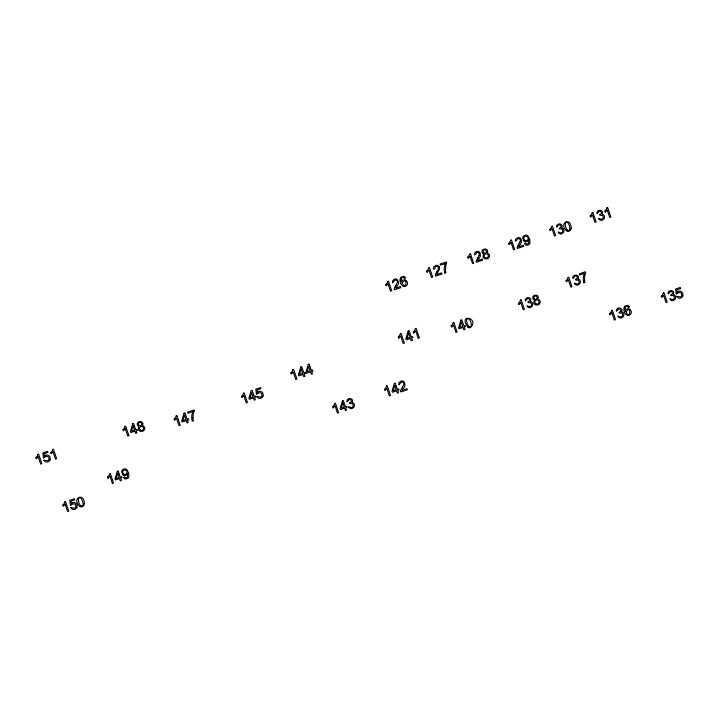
<?xml version="1.0" encoding="UTF-8"?>
<svg xmlns="http://www.w3.org/2000/svg" width="719" height="719" viewBox="0 0 719 719"><rect width="100%" height="100%" fill="white"/><g stroke="black" fill="none" stroke-linecap="round" stroke-linejoin="round"><path stroke-width="1.08" d="M78.308 499.121L78.695 502.248A18.937 18.937 0 0 0 78.982 503.093L80.384 505.466M565.17 223.609L565.556 226.737A18.928 18.928 0 0 0 565.844 227.581L567.246 229.954M471.394 325.437L471.08 322.705A19.134 19.134 0 0 0 470.702 321.582L469.3 319.209A1.744 1.744 0 0 0 466.514 319.973L466.999 323.128A18.937 18.937 0 0 0 467.287 323.981L468.689 326.354M569.951 229.046L569.628 226.305A19.116 19.116 0 0 0 569.25 225.191L567.857 222.809A1.744 1.744 0 0 0 565.071 223.582M625.35 310.905L625.548 310.356A2.687 2.687 0 0 1 626.06 309.601A2.948 2.948 0 0 1 627.238 308.864L627.813 308.73A2.687 2.687 0 0 1 628.676 308.757L629.511 309.053A2.993 2.993 0 0 1 630.455 309.835L631.075 311.003A3.865 3.865 0 0 1 631.219 313.017L631.102 313.43A2.912 2.912 0 0 1 629.601 315.084L628.127 315.443A3.011 3.011 0 0 1 627.103 315.282C624.281 313.852 623.04 309.574 624.335 306.761A2.921 2.921 0 0 1 625.054 306.006L627.372 305.332A2.525 2.525 0 0 1 628.73 305.899L629.538 306.968L628.406 307.444M478.971 255.685C480.166 254.086 478.512 251.533 476.598 252.657C475.259 255.515 472.994 256.018 475.214 252.333C480.463 248.522 482.215 256.494 478.306 259.235A4.862 4.862 0 0 0 477.722 260.557M519.981 241.899C521.194 240.245 519.433 237.683 517.509 238.915C516.305 242.024 513.851 241.647 516.332 238.447C521.724 234.861 523.055 242.869 519.253 245.547A4.862 4.862 0 0 0 518.732 246.761M127.569 478.503L125.528 479.007A2.472 2.472 0 0 1 124.18 478.441L123.371 477.371L124.459 476.895L125.798 477.964L127.524 477.155L127.605 473.677M44.012 460.169C45.243 459.917 48.964 462.389 49.045 458.713C48.847 454.893 44.946 456.655 43.553 458.102L42.825 452.898L47.562 451.307L47.93 452.431L44.138 453.707L44.488 456.43A3.343 3.343 0 0 1 45.962 455.262M256.98 396.475C258.328 396.043 261.959 399.009 261.995 394.902C261.689 391.172 257.869 393.005 256.512 394.407L255.784 389.204L260.521 387.622L260.898 388.736L257.096 390.013L257.447 392.736A3.343 3.343 0 0 1 258.921 391.567M70.938 507.623C72.295 507.263 76.07 510.113 75.944 505.924C75.504 502.284 71.819 504.235 70.471 505.547L69.743 500.352L74.479 498.761L74.848 499.876L71.055 501.152L71.406 503.884A3.343 3.343 0 0 1 72.88 502.707M676.777 296.3C678.143 295.94 681.909 298.78 681.783 294.601C681.342 290.952 677.666 292.921 676.309 294.224L675.59 289.029L680.318 287.438L680.695 288.562L676.903 289.829L677.244 292.561A3.334 3.334 0 0 1 678.718 291.384M387.712 281.453L388.467 281.201L391.675 290.746L390.507 291.141L388.008 283.699A7.648 7.648 0 0 1 386.121 285.865L385.761 284.76M551.689 226.314L552.444 226.063L555.652 235.607L554.484 235.994L551.985 228.561A7.648 7.648 0 0 1 550.098 230.727L549.747 229.622M592.15 212.707L592.896 212.456L596.105 222L594.946 222.396L592.438 214.954A7.648 7.648 0 0 1 590.56 217.12L590.2 216.024M606.917 207.746L607.672 207.485L610.88 217.03L609.712 217.426L607.213 209.993A7.648 7.648 0 0 1 605.326 212.15M445.25 263.558L440.513 265.149L440.127 264.008L446.391 261.905L446.706 262.83A15.926 15.926 0 0 0 445.564 269.877M477.749 260.557L482.413 258.993L482.791 260.116L476.499 262.228A2.193 2.193 0 0 1 476.364 261.428M518.75 246.77L523.414 245.206L523.792 246.32L517.509 248.441A2.193 2.193 0 0 1 517.365 247.633M436.855 274.469L441.601 272.869L441.987 274.011L435.597 276.159A2.238 2.238 0 0 1 435.453 275.35M444.693 273.103L445.915 272.69A13.248 13.248 0 0 1 445.465 269.877M37.9 454.372L38.655 454.12L41.864 463.674L40.695 464.061L38.188 456.619A7.648 7.648 0 0 1 36.309 458.785L35.95 457.688M52.676 449.402L53.431 449.15L56.639 458.704L55.48 459.09L52.972 451.649A7.648 7.648 0 0 1 51.085 453.815L50.734 452.718M292.885 369.593L293.649 369.341L296.911 379.048L295.725 379.452L293.181 371.885A7.783 7.783 0 0 1 291.267 374.087L290.898 372.963M400.321 333.607L401.094 333.346L404.357 343.062L403.17 343.466L400.627 335.89A7.783 7.783 0 0 1 398.703 338.092M415.357 328.556L416.121 328.295L419.393 338.011L418.197 338.406L415.654 330.839A7.783 7.783 0 0 1 413.74 333.041M124.962 426.403L125.717 426.151L128.926 435.696L127.757 436.091L125.259 428.65M568.019 277.453L568.774 277.201L571.982 286.746L570.814 287.142L568.316 279.7A7.648 7.648 0 0 1 566.428 281.866L566.078 280.769M584.313 273.409L579.658 274.973L579.28 273.849L585.437 271.782L585.742 272.69A15.647 15.647 0 0 0 584.628 279.61M176.173 415.789L176.937 415.528L180.199 425.244L179.013 425.639L176.47 418.072A7.783 7.783 0 0 1 174.555 420.273L174.187 419.15M243.471 393.167L244.217 392.907L247.435 402.46L246.266 402.856L243.759 395.414A7.648 7.648 0 0 1 241.881 397.58L241.521 396.475M520.43 300.039L521.185 299.787L524.394 309.332L523.225 309.718L520.727 302.286A7.648 7.648 0 0 1 518.839 304.443M453.123 322.705L453.878 322.454L457.086 332.007L455.918 332.403L453.419 324.952A7.648 7.648 0 0 1 451.532 327.118L451.173 326.022M192.746 411.663L188.01 413.254L187.623 412.113L193.887 410.01L194.202 410.935M583.765 282.783L584.96 282.378A13.014 13.014 0 0 1 584.52 279.619M334.712 403.449L335.458 403.188L338.667 412.733L337.508 413.128L335 405.696A7.648 7.648 0 0 1 333.122 407.853M386.489 386.013L387.253 385.752L390.525 395.468L389.339 395.863L386.786 388.296A7.783 7.783 0 0 1 384.872 390.498L384.512 389.374M663.278 292.984L664.032 292.732L667.241 302.277L666.073 302.672L663.574 295.23A7.648 7.648 0 0 1 661.687 297.396L661.327 296.291M64.818 501.817L65.573 501.565L68.781 511.119L67.613 511.515L65.114 504.064A7.648 7.648 0 0 1 63.227 506.23L62.868 505.133M467.97 327.262C457.347 312.558 480.337 318.158 470.289 327.729A2.786 2.786 0 0 1 467.961 327.271M528.627 239.715L528.654 239.787A2.876 2.876 0 0 1 527.971 240.937A2.768 2.768 0 0 1 526.775 241.728L526.191 241.872A2.723 2.723 0 0 1 525.05 241.773A3.146 3.146 0 0 1 524.493 241.548A2.939 2.939 0 0 1 523.756 241L522.713 237.863A3.029 3.029 0 0 1 522.866 237.243A3.182 3.182 0 0 1 523.306 236.407A2.885 2.885 0 0 1 523.962 235.778L525.059 235.275A3.182 3.182 0 0 1 526.668 235.23A3.137 3.137 0 0 1 527.773 235.787L529.777 239.292L529.957 243.256A3.092 3.092 0 0 1 528.672 244.775L526.632 245.278A2.472 2.472 0 0 1 525.283 244.721L524.484 243.642L525.571 243.166L526.91 244.235L528.627 243.426L528.717 239.948M127.551 473.515L127.524 473.462A2.876 2.876 0 0 1 126.868 474.666A2.768 2.768 0 0 1 125.672 475.457L125.088 475.592A2.723 2.723 0 0 1 123.938 475.502A3.146 3.146 0 0 1 123.38 475.277A2.876 2.876 0 0 1 122.679 474.738L121.61 471.592A3.029 3.029 0 0 1 121.754 470.972A3.182 3.182 0 0 1 122.203 470.136A2.885 2.885 0 0 1 122.859 469.498L123.947 469.004A3.236 3.236 0 0 1 125.582 469.004A3.137 3.137 0 0 1 126.67 469.516L128.674 473.021L128.854 476.976A3.092 3.092 0 0 1 127.569 478.503M604.976 211.053L605.353 212.177M609.613 313.691L609.991 314.814M508.755 243.408L509.133 244.541M518.489 303.346L518.866 304.479M467.745 257.195L468.123 258.328A7.648 7.648 0 0 0 469.983 256.135L472.491 263.576L473.659 263.181L470.451 253.627L469.696 253.888A6.192 6.192 0 0 1 467.674 257.105M426.691 271.045L427.077 272.195M413.371 331.917L413.758 333.068M398.344 336.977L398.73 338.128M332.762 406.756L333.14 407.889M123.012 429.71L123.389 430.843A7.648 7.648 0 0 0 125.25 428.65M107.643 477.137L108.021 478.261M670.809 294.925C670.593 296.857 673.811 294.278 674.251 296.713C675.078 298.385 672.903 300.38 671.366 299.23C667.717 296.839 671.204 302.492 673.811 300.218C676.085 299.365 676.381 295.608 674 294.727C671.941 295.042 675.069 292.417 673.047 291.33C671.744 289.991 669.263 290.458 668.328 292.004C667.304 295.212 669.128 293.406 670.189 291.734C671.519 290.961 673.155 292.687 672.265 293.963A2.579 2.579 0 0 1 670.998 294.871M599.682 214.648C599.475 216.509 602.792 214.037 603.151 216.536C603.951 218.324 601.408 220.23 600.006 218.774C595.781 217.345 601.111 222.225 603.115 219.699C605.164 218.567 604.994 214.882 602.567 214.379C601.264 214.55 603.744 211.871 601.857 210.991C600.437 209.633 597.759 210.29 597.022 212.078C596.608 215.493 597.947 212.366 599.304 211.368C600.653 210.82 602.001 212.635 601.084 213.759A2.579 2.579 0 0 1 599.871 214.604M619.086 312.316C618.87 314.257 622.097 311.669 622.528 314.104C623.382 315.812 621.081 317.825 619.562 316.567C615.194 314.473 620.227 320.09 622.528 317.367C624.452 316.27 624.452 312.9 622.277 312.118C620.29 312.397 623.202 309.952 621.441 308.846C620.254 307.426 617.81 307.759 616.758 309.179C615.239 312.765 617.315 310.941 618.466 309.125C619.832 308.325 621.495 310.177 620.488 311.426A2.579 2.579 0 0 1 619.275 312.262M575.551 279.394C575.335 281.336 578.561 278.747 578.993 281.183C579.874 282.935 577.447 284.967 575.955 283.583C572.288 281.605 576.341 287.007 578.705 284.616C580.826 283.681 581.06 280.158 578.831 279.233C576.593 279.538 579.829 276.959 577.788 275.799C576.458 274.424 573.888 274.955 573.007 276.59C572.126 280.518 573.816 277.273 575.092 276.141C576.458 275.512 577.905 277.345 576.953 278.505A2.579 2.579 0 0 1 575.748 279.349M559.22 228.256C559.014 230.143 562.222 227.644 562.662 230.044C563.498 231.716 561.314 233.702 559.777 232.561C556.272 230.134 559.391 235.706 562.06 233.621C564.415 232.866 564.873 229.091 562.501 228.085C560.272 228.363 563.328 226.126 561.683 224.921C560.461 223.241 557.602 223.699 556.677 225.442C555.85 228.741 557.531 226.485 558.681 225.029C560.047 224.319 561.602 226.152 560.622 227.366A2.579 2.579 0 0 1 559.409 228.202M527.962 301.98C527.737 303.939 530.856 301.333 531.368 303.67C532.303 305.341 530.101 307.453 528.519 306.285C524.744 303.939 528.564 309.646 531.116 307.193C533.282 306.249 533.462 302.618 531.152 301.782C529.193 302.061 532.132 299.446 530.2 298.376C528.905 297.037 526.416 297.504 525.49 299.05C524.376 302.843 526.227 300.156 527.422 298.753C528.789 298.034 530.343 299.877 529.364 301.09A2.579 2.579 0 0 1 528.159 301.926M349.623 402.901C349.407 404.842 352.634 402.263 353.065 404.689C353.901 406.361 351.717 408.347 350.18 407.215C345.686 404.986 350.719 410.684 353.065 407.952C354.961 406.864 354.997 403.602 352.903 402.739C350.674 403 353.775 400.699 352.031 399.503C350.809 397.94 348.122 398.353 347.151 399.98C346.118 403.197 347.942 401.382 349.003 399.719C350.333 398.937 351.968 400.672 351.088 401.939A2.579 2.579 0 0 1 349.82 402.856M52.748 449.42A6.192 6.192 0 0 1 50.663 452.628M43.859 460.25A3.262 3.262 0 0 0 48.164 461.751L48.524 461.562A3.173 3.173 0 0 0 50.087 459.809M45.908 455.064A3.406 3.406 0 0 1 49.944 459.747M37.963 454.39A6.192 6.192 0 0 1 35.878 457.599M80.321 505.547A1.806 1.806 0 0 0 83.188 504.576L82.766 501.817A19.134 19.134 0 0 0 82.388 500.694L80.986 498.321A1.744 1.744 0 0 0 78.209 499.085M70.777 507.695A3.262 3.262 0 0 0 75.082 509.196L75.441 509.016A3.173 3.173 0 0 0 77.005 507.255M72.826 502.518A3.406 3.406 0 0 1 76.861 507.192M64.881 501.835A6.192 6.192 0 0 1 62.796 505.044M107.571 477.048A6.192 6.192 0 0 0 109.656 473.839L110.349 473.569L113.557 483.123L112.389 483.51L109.89 476.068A7.648 7.648 0 0 1 108.003 478.234M125.025 426.421A6.192 6.192 0 0 1 122.94 429.62M193.069 417.982A15.926 15.926 0 0 1 194.175 410.926M192.881 411.717A14.371 14.371 0 0 0 192.243 421.199L193.411 420.795A13.248 13.248 0 0 1 192.962 417.991M176.236 415.807A6.3 6.3 0 0 1 174.115 419.06M256.827 396.555A3.262 3.262 0 0 0 261.132 398.056L261.482 397.877A3.173 3.173 0 0 0 263.046 396.115M258.867 391.37A3.406 3.406 0 0 1 262.902 396.052M243.534 393.185A6.192 6.192 0 0 1 241.449 396.385M292.948 369.611A6.3 6.3 0 0 1 290.827 372.873M334.775 403.467A6.192 6.192 0 0 1 332.69 406.666M400.789 391.154A2.238 2.238 0 0 0 400.932 391.963L407.322 389.815L406.936 388.673L402.191 390.273A4.952 4.952 0 0 1 402.721 389.033C407.287 385.941 404.123 377.385 399.144 382.454C398.083 387.999 399.836 382.93 401.436 382.086C403.341 381.394 404.482 383.883 403.44 385.321A19.889 19.889 0 0 1 402.182 387.55M400.609 391.109A8.943 8.943 0 0 1 402.289 387.631M386.561 386.031A6.3 6.3 0 0 1 384.44 389.285M415.429 328.574A6.3 6.3 0 0 1 413.299 331.827M400.393 333.625A6.3 6.3 0 0 1 398.272 336.887M471.493 325.464A1.806 1.806 0 0 1 468.626 326.435M453.195 322.723A6.192 6.192 0 0 1 451.101 325.932M520.502 300.057A6.192 6.192 0 0 1 518.417 303.256M583.819 282.774A14.128 14.128 0 0 1 584.439 273.463M568.091 277.471A6.192 6.192 0 0 1 566.006 280.68M625.404 310.887A6.813 6.813 0 0 1 624.892 308.487M624.964 308.487A2.849 2.849 0 0 1 625.44 307.058A1.717 1.717 0 0 1 627.624 306.6A2.445 2.445 0 0 1 628.37 307.462M609.532 313.601A6.192 6.192 0 0 0 611.626 310.392L612.309 310.123L615.518 319.667L614.35 320.063L611.851 312.621A7.648 7.648 0 0 1 609.964 314.787M676.624 296.372A3.262 3.262 0 0 0 680.929 297.873L681.279 297.693A3.173 3.173 0 0 0 682.843 295.931M678.664 291.195A3.406 3.406 0 0 1 682.699 295.868M663.349 293.001A6.192 6.192 0 0 1 661.255 296.201M606.989 207.764A6.192 6.192 0 0 1 604.895 210.964M592.213 212.725A6.192 6.192 0 0 1 590.128 215.934M570.05 229.073A1.806 1.806 0 0 1 567.183 230.035M551.761 226.332A6.192 6.192 0 0 1 549.667 229.532M519.99 241.908A19.557 19.557 0 0 1 518.741 244.092M517.186 247.597A8.799 8.799 0 0 1 518.848 244.172M509.106 244.514A7.648 7.648 0 0 0 510.993 242.339L513.501 249.79L514.669 249.394L511.452 239.84L510.697 240.092A6.192 6.192 0 0 1 508.684 243.319M478.989 255.694A19.557 19.557 0 0 1 477.74 257.878M476.185 261.383A8.799 8.799 0 0 1 477.838 257.959M444.746 273.085A14.371 14.371 0 0 1 445.376 263.612M436.837 274.46A4.952 4.952 0 0 1 437.377 273.229L439.606 268.987L439.381 266.461L436.846 265.095L433.809 266.65L433.494 269.167L434.752 268.888L435.426 266.578L437.709 266.479L438.464 267.729L438.105 269.517A19.889 19.889 0 0 1 436.846 271.746M435.274 275.305A8.943 8.943 0 0 1 436.954 271.827M427.05 272.168A7.783 7.783 0 0 0 428.964 269.967L431.517 277.534L432.703 277.13L429.441 267.423L428.668 267.675A6.3 6.3 0 0 1 426.619 270.955M401.058 279.565A6.822 6.822 0 0 0 401.57 281.956L401.714 281.426A2.687 2.687 0 0 1 402.227 280.68A2.948 2.948 0 0 1 403.404 279.934L403.979 279.799A2.687 2.687 0 0 1 404.842 279.826L405.678 280.131A3.002 3.002 0 0 1 406.63 280.904L407.251 282.073A3.874 3.874 0 0 1 407.385 284.095L407.269 284.508A2.912 2.912 0 0 1 405.768 286.162L404.294 286.522A3.02 3.02 0 0 1 403.269 286.36C400.447 284.931 399.207 280.653 400.501 277.831A2.921 2.921 0 0 1 401.22 277.085L403.53 276.402A2.534 2.534 0 0 1 404.896 276.977L405.705 278.037L404.572 278.523A2.445 2.445 0 0 0 403.817 277.642M401.13 279.556A2.849 2.849 0 0 1 401.597 278.136A1.717 1.717 0 0 1 403.79 277.669M394.38 288.993A2.193 2.193 0 0 0 394.515 289.793L400.807 287.681L400.429 286.557L395.765 288.121A4.862 4.862 0 0 1 396.277 286.908C400.887 283.807 397.454 275.341 392.691 280.563C391.945 285.928 393.41 280.644 395.108 280.051C396.969 279.484 397.975 281.884 396.987 283.259A19.557 19.557 0 0 1 395.756 285.452M394.201 288.948A8.799 8.799 0 0 1 395.854 285.533M387.775 281.471A6.192 6.192 0 0 1 385.69 284.67M402.173 282.864C405.965 292.085 408.374 275.296 402.173 282.864M626.006 311.785C629.88 321.016 632.1 304.209 626.006 311.785M84.357 503.668L83.728 505.799L81.975 506.841A2.786 2.786 0 0 1 79.647 506.383C71.253 498.258 84.312 491.85 84.357 503.668M571.21 228.157L570.589 230.287L568.837 231.329A2.777 2.777 0 0 1 566.509 230.88C558.124 222.755 571.174 216.356 571.21 228.157M142.919 423.895C140.636 426.241 146.272 425.909 144.663 429.306C143.629 432.658 137.805 432.002 138.21 428.254C140.645 425.864 136.439 426.475 137.248 423.473C137.976 420.687 142.91 420.759 142.919 423.895M487.653 251.38C485.469 253.762 490.637 253.196 489.477 256.503C488.758 260.035 482.656 259.694 482.934 255.838C485.235 253.34 481.442 254.086 481.946 251.075C482.557 248.199 487.635 248.181 487.653 251.38M538.378 297.531C536.113 299.922 541.416 299.347 540.203 302.654C539.52 305.997 533.768 305.979 533.669 302.313C535.826 299.499 532.231 300.156 532.752 296.992C533.597 294.314 538.369 294.457 538.378 297.531M117.727 473.219L116.19 478.512L119.165 477.506L117.727 473.219M133.096 425.801L131.559 431.085L134.534 430.088L133.096 425.801M184.441 415.169L182.878 420.552L185.906 419.537L184.441 415.169M251.596 392.556L250.059 397.85L253.043 396.852L251.596 392.556M301.153 368.982L299.589 374.365L302.618 373.341L301.153 368.982M308.667 366.456L307.103 371.831L310.132 370.815L308.667 366.456M342.837 402.838L341.3 408.131L344.275 407.125L342.837 402.838M408.59 332.996L407.035 338.37L410.064 337.355L408.59 332.996M394.758 385.393L393.203 390.777L396.232 389.761L394.758 385.393M461.256 322.103L459.72 327.397L462.694 326.39L461.256 322.103M117.305 471.269L115.04 478.899L115.4 479.968L119.525 478.575L120.289 480.858L121.457 480.463L120.693 478.189L121.978 477.758L121.619 476.679L120.334 477.119L118.258 470.954L117.305 471.269M132.673 423.851L130.409 431.472L130.768 432.541L134.893 431.157L135.657 433.431L136.826 433.045L136.062 430.762L137.347 430.33L136.987 429.261L135.702 429.692L133.626 423.527L132.673 423.851M184.019 413.191L181.709 420.948L182.078 422.035L186.275 420.624L187.048 422.934L188.234 422.538L187.461 420.22L188.764 419.779L188.396 418.692L187.093 419.132L184.981 412.868L184.019 413.191M251.183 390.615L248.918 398.236L249.277 399.306L253.403 397.922L254.167 400.195L255.335 399.8L254.571 397.526L255.856 397.095L255.497 396.025L254.211 396.457L252.135 390.291L251.183 390.615M300.731 367.005L298.421 374.752L298.789 375.839L302.987 374.428L303.76 376.747L304.946 376.352L304.173 374.033L305.476 373.592L305.108 372.505L303.804 372.945L301.701 366.672L300.731 367.005M308.244 364.47L305.935 372.226L306.303 373.314L310.5 371.903L311.282 374.222L312.468 373.817L311.687 371.507L312.99 371.067L312.63 369.979L311.318 370.42L309.215 364.147L308.244 364.47M342.415 400.896L340.15 408.518L340.509 409.587L344.635 408.194L345.399 410.477L346.567 410.082L345.803 407.808L347.088 407.376L346.729 406.307L345.444 406.738L343.376 400.573L342.415 400.896M408.167 331.01L405.867 338.766L406.226 339.853L410.423 338.442L411.205 340.761L412.391 340.357L411.619 338.047L412.922 337.606L412.553 336.519L411.25 336.959L409.138 330.686L408.167 331.01M394.336 383.416L392.035 391.172L392.394 392.259L396.591 390.848L397.373 393.158L398.56 392.763L397.778 390.444L399.09 390.004L398.721 388.916L397.418 389.356L395.306 383.092L394.336 383.416M460.843 320.153L458.569 327.783L458.929 328.853L463.063 327.46L463.827 329.742L464.995 329.347L464.222 327.073L465.508 326.642L465.148 325.572L463.863 326.004L461.796 319.838L460.843 320.153M123.677 474.055A2.211 2.211 0 0 0 127.074 472.293A2.211 2.211 0 0 0 123.848 470.235A2.211 2.211 0 0 0 123.677 474.055M140.412 430.187A2.076 2.076 0 0 0 143.584 428.506A2.076 2.076 0 0 0 140.547 426.592A2.076 2.076 0 0 0 140.412 430.187M139.189 425.459A1.627 1.627 0 0 0 141.661 424.093A1.627 1.627 0 0 0 139.252 422.637A1.627 1.627 0 0 0 139.189 425.459M535.871 303.813A2.067 2.067 0 0 0 539.043 302.142A2.067 2.067 0 0 0 536.006 300.227A2.067 2.067 0 0 0 535.871 303.813M534.657 299.095A1.627 1.627 0 0 0 537.12 297.738A1.627 1.627 0 0 0 534.711 296.273A1.627 1.627 0 0 0 534.657 299.095M524.789 240.326A2.211 2.211 0 0 0 528.177 238.564A2.211 2.211 0 0 0 524.951 236.506A2.211 2.211 0 0 0 524.789 240.326M485.145 257.663A2.076 2.076 0 0 0 488.327 255.991A2.076 2.076 0 0 0 485.28 254.077A2.076 2.076 0 0 0 485.145 257.663M483.923 252.944A1.627 1.627 0 0 0 486.395 251.578A1.627 1.627 0 0 0 483.986 250.122A1.627 1.627 0 0 0 483.923 252.944"/></g></svg>
